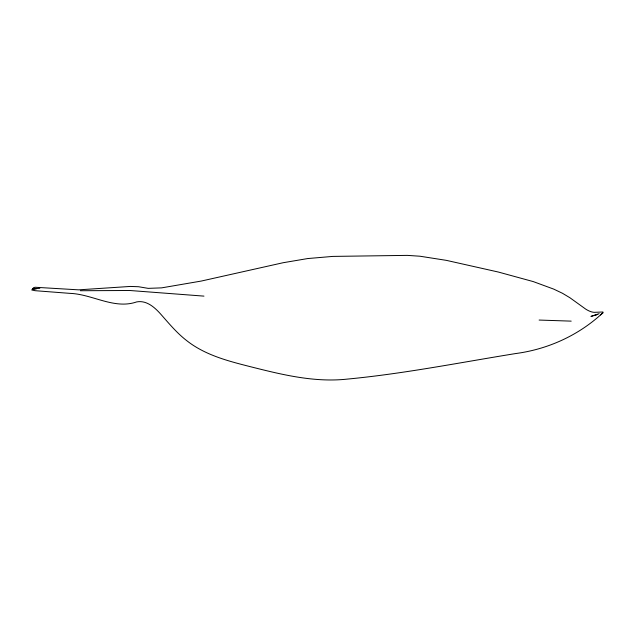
<?xml version="1.0" encoding="UTF-8"?>
<svg xmlns="http://www.w3.org/2000/svg" width="635" height="635" viewBox="0 0 635 635"><rect width="100%" height="100%" fill="white"/><g stroke="black" fill="none" stroke-linecap="round" stroke-linejoin="round"><path stroke-width="0.95" d="M602.909 312.777L602.909 311.999L594.138 312.341A51.11 20.058 64.9 0 1 585.684 309.094L569.92 297.744L562.475 293.283L553.728 289.115L533.257 281.591L498.292 272.026L446.31 260.35L419.886 256.215L407.376 255.381L332.827 256.405L307.769 258.548L283.186 262.715L201.263 281.059L161.607 287.869L148.185 288.361L138.533 286.734L130.381 286.433L78.605 289.846L35.147 287.258L33.576 287.679L31.75 289.989L35.076 290.687L69.858 293.362C92.464 294.14 114.181 309.729 136.708 301.903C146.709 300.093 154.734 307.419 160.877 314.309C169.029 323.548 176.943 333.121 186.769 340.677C205.184 355.203 228.362 361.109 250.666 366.76C282.194 374.706 314.436 382.651 347.218 379.111C403.789 373.745 459.629 362.601 515.683 353.552C548.203 349.242 578.969 335.161 602.909 312.777L600.504 314.928M599.154 313.65L590.947 316.42L597.789 314.396M595.463 315.071L596.217 314.857M36.251 288.83L32.615 288.814L39.846 288.322M34.457 288.623L32.687 288.727L36.393 288.655M32.679 288.742L34.576 288.647L32.695 288.711M80.328 290.735L129.699 290.489L203.97 296.124M571.19 321.135L539.115 320.056"/></g></svg>
